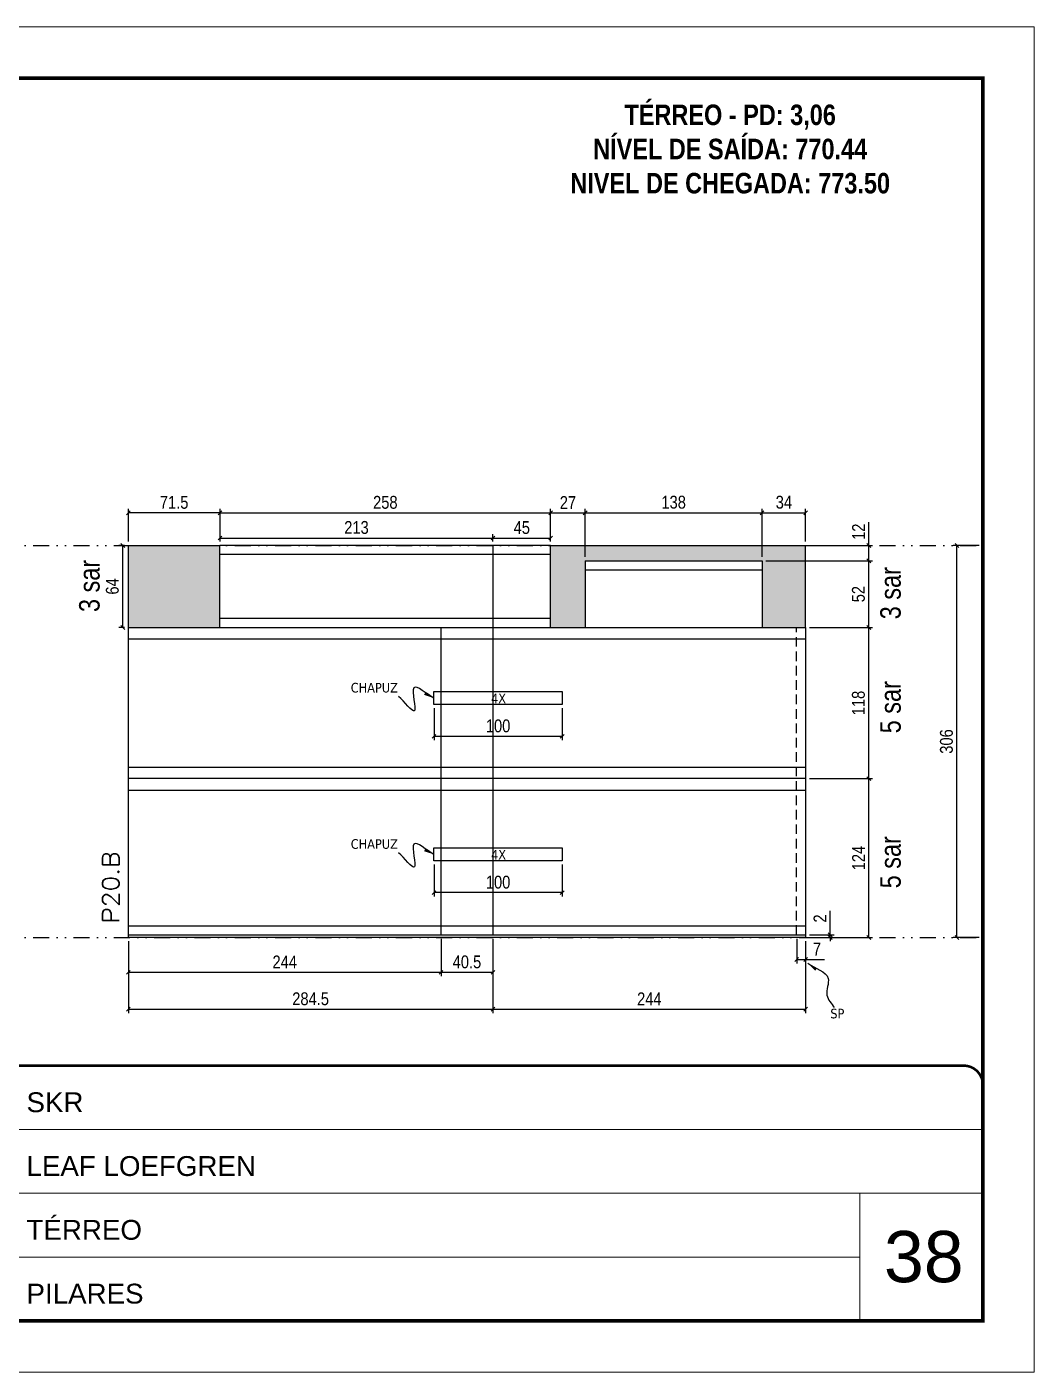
# Model space of a CAD drawing. Extents: x 14400 to 27878, y -21631 to 6985.
# Drawn here: x 16698 to 17483, y -4402 to -3352 of the extents above; entities that cross this region are included whole.
import ezdxf

# ---------------------------------------------------------------- set-up
doc = ezdxf.new("R2010")
doc.units = 0
for name, pattern in [('CONTINUO', [0]), ('DASHED', [0.75, 0.5, -0.25]), ('DIVIDE2', [0.625, 0.25, -0.125, 0, -0.125, 0, -0.125]), ('HIDDEN', [0.375, 0.25, -0.125])]:
    doc.linetypes.add(name, pattern=pattern)
for name, color, linetype, lineweight in [('CARIMBO', 255, 'Continuous', 9), ('Folhas', 255, 'Continuous', 9), ('SARRAFO DE PRESSAO', 251, 'DASHED', 9), ('Texto Seção', 7, 'Continuous', 15)]:
    doc.layers.add(name, color=color, linetype=linetype, lineweight=lineweight)
for name, color, linetype in [('COTA', 241, 'Continuous'), ('NOMENCLATURA', 7, 'Continuous'), ('Nível', 160, 'Continuous'), ('Painéis', 200, 'Continuous'), ('SARR_2.2x10', 60, 'Continuous'), ('SARR_2.2x7', 40, 'Continuous'), ('Sarrafo de Pressão', 42, 'HIDDEN'), ('texto', 7, 'Continuous')]:
    doc.layers.add(name, color=color, linetype=linetype)
doc.styles.add('ARIAL', font='arial.ttf')
doc.styles.add('ARIAL_NARROW', font='ARIALN.TTF', dxfattribs={"height": 0.2})
doc.styles.add('COTA TECNICA', font='techl___.ttf', dxfattribs={"height": 10})
doc.styles.add('COTA TECNICA-50', font='techl___.ttf', dxfattribs={"height": 10})
doc.styles.add('REGUA-120', font='ROMANS.shx', dxfattribs={"height": 15})
doc.styles.add('ROMANC', font='techb___.ttf', dxfattribs={"height": 2.5})
doc.styles.get("Standard").update_dxf_attribs({"font": 'arial.ttf'})
doc.dimstyles.new('COTA PAINEL-50', dxfattribs={"dimtxt": 10, "dimasz": 3, "dimexe": 3, "dimexo": 3, "dimgap": 3, "dimtad": 1, "dimdec": 1, "dimzin": 12, "dimdsep": 46, "dimtxsty": 'COTA TECNICA-50', "dimblk1": 'OBLIQUE', "dimblk2": 'OBLIQUE', "dimsah": 1, "dimcen": 0.9, "dimclrd": 4, "dimclre": 4, "dimclrt": 240, "dimadec": 1, "dimazin": 3, "dimtfac": 1, "dimtdec": 1, "dimtmove": 0, "dimatfit": 3, "dimfxl": 1, "dimtolj": 1, "dimtzin": 12, "dimarcsym": 0})
doc.dimstyles.new('PAINEL', dxfattribs={"dimtxt": 10, "dimasz": 3, "dimexe": 3, "dimexo": 3, "dimgap": 3, "dimtad": 1, "dimdec": 1, "dimzin": 12, "dimdsep": 46, "dimtxsty": 'COTA TECNICA', "dimblk1": 'OBLIQUE', "dimblk2": 'OBLIQUE', "dimsah": 1, "dimcen": 0.9, "dimclrd": 4, "dimclre": 4, "dimclrt": 240, "dimadec": 1, "dimazin": 3, "dimtfac": 1, "dimtdec": 1, "dimtmove": 0, "dimatfit": 3, "dimfxl": 1, "dimtolj": 1, "dimtzin": 12, "dimarcsym": 0})
doc.dimstyles.get("Standard").update_dxf_attribs({"dimtxt": 0.18, "dimasz": 0.18, "dimexe": 0.18, "dimexo": 0.0625, "dimgap": 0.09, "dimtad": 0, "dimtih": 1, "dimtoh": 1, "dimdec": 4, "dimzin": 0, "dimdsep": 46, "dimtxsty": 'Standard', "dimcen": 0.09, "dimadec": 0, "dimazin": 0, "dimtfac": 1, "dimtdec": 4, "dimtofl": 0, "dimtmove": 0, "dimatfit": 3, "dimfxl": 1, "dimtolj": 1, "dimtzin": 0, "dimarcsym": 0})

# ---------------------------------------------------------------- blocks, each defined once
blk = doc.blocks.new('9999999999')
at = {"color": 30, "linetype": 'CONTINUO'}
for p, q in [((98564.6, 34379.6), (99584, 34379.6)), ((98564.6, 34329.8), (99488, 34329.8)), ((99584, 34329.8), (99488, 34329.8)), ((99488, 34329.8), (99488, 34230.2)), ((98564.6, 34280), (99488, 34280))]:
    blk.add_line(p, q, dxfattribs=at)
at = {"color": 30, "linetype": 'CONTINUO', "const_width": 2}
blk.add_lwpolyline([(99584, 34230.2), (99584, 34414.4, 0.414214), (99569, 34429.4), (98229, 34429.4, 0.414214), (98214, 34414.4), (98214, 34245.2, 0.414214), (98229, 34230.2), (99584, 34230.2)], format="xyb", dxfattribs=at)
at = {"layer": 'Folhas'}
blk.add_lwpolyline([(98139, 34190.2), (99624, 34190.2), (99624, 35240.2), (98139, 35240.2)], close=True, dxfattribs=at)
at = {"layer": 'Folhas', "color": 30, "const_width": 3}
blk.add_lwpolyline([(98214, 34230.2), (99584, 34230.2), (99584, 35200.2), (98214, 35200.2)], close=True, dxfattribs=at)
at = {"color": 7, "linetype": 'Continuous', "ltscale": 5, "style": 'ARIAL'}
for s, height, p in [('SKR', 15.48, (98837.7, 34393.1)), ('LEAF LOEFGREN', 15.483, (98837.7, 34343.3)), ('TÉRREO', 15.48, (98837.7, 34293.5)), ('PILARES', 15.48, (98837.7, 34243.7))]:
    blk.add_text(s, height=height, dxfattribs=at).set_placement(p)
blk = doc.blocks.new('_Oblique')
at = {"color": 0, "linetype": 'ByBlock', "lineweight": -2}
blk.add_line((-0.5, -0.5), (0.5, 0.5), dxfattribs=at)
blk = doc.blocks.new('*D1349')
at = {"layer": 'COTA', "color": 4, "lineweight": -2, "transparency": 16777216}
for p, q in [((17298.2, -4064.2), (17298.2, -4083.4)), ((17305.2, -4066.2), (17305.2, -4083.4)), ((17298.2, -4080.4), (17305.2, -4080.4)), ((17305.2, -4080.4), (17319.9, -4080.4))]:
    blk.add_line(p, q, dxfattribs=at)
at = {"layer": 'Defpoints', "color": 0, "transparency": 16777216}
for p in [(17298.2, -4061.2), (17305.2, -4063.2), (17305.2, -4080.4)]:
    blk.add_point(p, dxfattribs=at)
at = {"layer": 'COTA', "color": 4, "lineweight": -2, "transparency": 16777216, "xscale": 3, "yscale": 3, "zscale": 3, "rotation": 180}
blk.add_blockref('_Oblique', (17298.2, -4080.4), dxfattribs=at)
at = {"layer": 'COTA', "color": 4, "lineweight": -2, "transparency": 16777216, "xscale": 3, "yscale": 3, "zscale": 3}
blk.add_blockref('_Oblique', (17305.2, -4080.4), dxfattribs=at)
at = {"layer": 'COTA', "color": 240, "transparency": 16777216, "insert": (17314, -4072.3), "char_height": 10, "attachment_point": 5, "style": 'COTA TECNICA-50'}
blk.add_mtext('\\A1;7', dxfattribs=at)
blk = doc.blocks.new('*D1350')
at = {"layer": 'COTA', "color": 4, "lineweight": -2, "transparency": 16777216}
for p, q in [((17324.4, -4061.2), (17324.4, -4042.4)), ((17308.2, -4061.2), (17327.4, -4061.2)), ((17308.2, -4063.2), (17327.4, -4063.2)), ((17324.4, -4063.2), (17324.4, -4061.2)), ((17324.4, -4063.2), (17324.4, -4066.2))]:
    blk.add_line(p, q, dxfattribs=at)
at = {"layer": 'Defpoints', "color": 0, "transparency": 16777216}
for p in [(17305.2, -4061.2), (17305.2, -4063.2), (17324.4, -4063.2)]:
    blk.add_point(p, dxfattribs=at)
at = {"layer": 'COTA', "color": 4, "lineweight": -2, "transparency": 16777216, "xscale": 3, "yscale": 3, "zscale": 3}
for p, rotation in [((17324.4, -4061.2), 270), ((17324.4, -4063.2), 90)]:
    blk.add_blockref('_Oblique', p, dxfattribs=dict(at, rotation=rotation))
at = {"layer": 'COTA', "color": 240, "transparency": 16777216, "insert": (17316.4, -4048.4), "char_height": 10, "attachment_point": 5, "rotation": 90, "style": 'COTA TECNICA-50'}
blk.add_mtext('\\A1;2', dxfattribs=at)
blk = doc.blocks.new('*D1356')
at = {"layer": 'COTA', "color": 4, "lineweight": -2, "transparency": 16777216}
for p, q in [((17308.2, -3939.2), (17357.5, -3939.2)), ((17354.5, -4063.2), (17354.5, -3939.2)), ((17308.2, -4063.2), (17357.5, -4063.2))]:
    blk.add_line(p, q, dxfattribs=at)
at = {"layer": 'Defpoints', "color": 0, "transparency": 16777216}
for p in [(17305.2, -3939.2), (17354.5, -3939.2), (17305.2, -4063.2)]:
    blk.add_point(p, dxfattribs=at)
at = {"layer": 'COTA', "color": 4, "lineweight": -2, "transparency": 16777216, "xscale": 3, "yscale": 3, "zscale": 3}
for p, rotation in [((17354.5, -3939.2), 90), ((17354.5, -4063.2), 270)]:
    blk.add_blockref('_Oblique', p, dxfattribs=dict(at, rotation=rotation))
at = {"layer": 'COTA', "color": 240, "transparency": 16777216, "insert": (17346.5, -4001.2), "char_height": 10, "attachment_point": 5, "rotation": 90, "style": 'COTA TECNICA'}
blk.add_mtext('\\A1;124', dxfattribs=at)
blk = doc.blocks.new('*D1357')
at = {"layer": 'COTA', "color": 4, "linetype": 'ByBlock', "lineweight": -2, "transparency": 16777216}
for p, q in [((17015.2, -4006.3), (17015.2, -4031.2)), ((17115.2, -4006.3), (17115.2, -4031.2)), ((17115.2, -4028.2), (17015.2, -4028.2))]:
    blk.add_line(p, q, dxfattribs=at)
at = {"layer": 'Defpoints', "color": 0, "linetype": 'ByBlock', "transparency": 16777216}
for p in [(17015.2, -4003.3), (17115.2, -4003.3), (17015.2, -4028.2)]:
    blk.add_point(p, dxfattribs=at)
at = {"layer": 'COTA', "color": 4, "linetype": 'ByBlock', "lineweight": -2, "transparency": 16777216, "xscale": 3, "yscale": 3, "zscale": 3, "rotation": 180}
blk.add_blockref('_Oblique', (17015.2, -4028.2), dxfattribs=at)
at = {"layer": 'COTA', "color": 4, "linetype": 'ByBlock', "lineweight": -2, "transparency": 16777216, "xscale": 3, "yscale": 3, "zscale": 3}
blk.add_blockref('_Oblique', (17115.2, -4028.2), dxfattribs=at)
at = {"layer": 'COTA', "color": 240, "linetype": 'ByBlock', "transparency": 16777216, "insert": (17065.2, -4020.1), "char_height": 10, "attachment_point": 5, "style": 'COTA TECNICA'}
blk.add_mtext('\\A1;100', dxfattribs=at)
blk = doc.blocks.new('*D1358')
at = {"layer": 'COTA', "color": 4, "lineweight": -2, "transparency": 16777216}
for p, q in [((16776.7, -4066.2), (16776.7, -4122.2)), ((17061.2, -4064.2), (17061.2, -4122.2)), ((16776.7, -4119.2), (17061.2, -4119.2))]:
    blk.add_line(p, q, dxfattribs=at)
at = {"layer": 'Defpoints', "color": 0, "transparency": 16777216}
for p in [(16776.7, -4063.2), (17061.2, -4061.2), (17061.2, -4119.2)]:
    blk.add_point(p, dxfattribs=at)
at = {"layer": 'COTA', "color": 4, "lineweight": -2, "transparency": 16777216, "xscale": 3, "yscale": 3, "zscale": 3, "rotation": 180}
blk.add_blockref('_Oblique', (16776.7, -4119.2), dxfattribs=at)
at = {"layer": 'COTA', "color": 4, "lineweight": -2, "transparency": 16777216, "xscale": 3, "yscale": 3, "zscale": 3}
blk.add_blockref('_Oblique', (17061.2, -4119.2), dxfattribs=at)
at = {"layer": 'COTA', "color": 240, "transparency": 16777216, "insert": (16918.9, -4111.1), "char_height": 10, "attachment_point": 5, "style": 'COTA TECNICA'}
blk.add_mtext('\\A1;284.5', dxfattribs=at)
blk = doc.blocks.new('*D1359')
at = {"layer": 'COTA', "color": 4, "lineweight": -2, "transparency": 16777216}
for p, q in [((17061.2, -4064.2), (17061.2, -4122.2)), ((17305.2, -4066.2), (17305.2, -4122.2)), ((17061.2, -4119.2), (17305.2, -4119.2))]:
    blk.add_line(p, q, dxfattribs=at)
at = {"layer": 'Defpoints', "color": 0, "transparency": 16777216}
for p in [(17061.2, -4061.2), (17305.2, -4063.2), (17305.2, -4119.2)]:
    blk.add_point(p, dxfattribs=at)
at = {"layer": 'COTA', "color": 4, "lineweight": -2, "transparency": 16777216, "xscale": 3, "yscale": 3, "zscale": 3, "rotation": 180}
blk.add_blockref('_Oblique', (17061.2, -4119.2), dxfattribs=at)
at = {"layer": 'COTA', "color": 4, "lineweight": -2, "transparency": 16777216, "xscale": 3, "yscale": 3, "zscale": 3}
blk.add_blockref('_Oblique', (17305.2, -4119.2), dxfattribs=at)
at = {"layer": 'COTA', "color": 240, "transparency": 16777216, "insert": (17183.2, -4111.1), "char_height": 10, "attachment_point": 5, "style": 'COTA TECNICA'}
blk.add_mtext('\\A1;244', dxfattribs=at)
blk = doc.blocks.new('*D1360')
at = {"layer": 'COTA', "color": 4, "lineweight": -2, "transparency": 16777216}
for p, q in [((16776.7, -4066.2), (16776.7, -4093.4)), ((17020.7, -4064.2), (17020.7, -4093.4)), ((16776.7, -4090.4), (17020.7, -4090.4))]:
    blk.add_line(p, q, dxfattribs=at)
at = {"layer": 'Defpoints', "color": 0, "transparency": 16777216}
for p in [(16776.7, -4063.2), (17020.7, -4061.2), (17020.7, -4090.4)]:
    blk.add_point(p, dxfattribs=at)
at = {"layer": 'COTA', "color": 4, "lineweight": -2, "transparency": 16777216, "xscale": 3, "yscale": 3, "zscale": 3, "rotation": 180}
blk.add_blockref('_Oblique', (16776.7, -4090.4), dxfattribs=at)
at = {"layer": 'COTA', "color": 4, "lineweight": -2, "transparency": 16777216, "xscale": 3, "yscale": 3, "zscale": 3}
blk.add_blockref('_Oblique', (17020.7, -4090.4), dxfattribs=at)
at = {"layer": 'COTA', "color": 240, "transparency": 16777216, "insert": (16898.7, -4082.3), "char_height": 10, "attachment_point": 5, "style": 'COTA TECNICA'}
blk.add_mtext('\\A1;244', dxfattribs=at)
blk = doc.blocks.new('*D1361')
at = {"layer": 'COTA', "color": 4, "lineweight": -2, "transparency": 16777216}
for p, q in [((17020.7, -4064.2), (17020.7, -4093.4)), ((17061.2, -4064.2), (17061.2, -4093.4)), ((17020.7, -4090.4), (17061.2, -4090.4))]:
    blk.add_line(p, q, dxfattribs=at)
at = {"layer": 'Defpoints', "color": 0, "transparency": 16777216}
for p in [(17020.7, -4061.2), (17061.2, -4061.2), (17061.2, -4090.4)]:
    blk.add_point(p, dxfattribs=at)
at = {"layer": 'COTA', "color": 4, "lineweight": -2, "transparency": 16777216, "xscale": 3, "yscale": 3, "zscale": 3, "rotation": 180}
blk.add_blockref('_Oblique', (17020.7, -4090.4), dxfattribs=at)
at = {"layer": 'COTA', "color": 4, "lineweight": -2, "transparency": 16777216, "xscale": 3, "yscale": 3, "zscale": 3}
blk.add_blockref('_Oblique', (17061.2, -4090.4), dxfattribs=at)
at = {"layer": 'COTA', "color": 240, "transparency": 16777216, "insert": (17040.9, -4082.3), "char_height": 10, "attachment_point": 5, "style": 'COTA TECNICA'}
blk.add_mtext('\\A1;40.5', dxfattribs=at)
blk = doc.blocks.new('*D2126')
at = {"layer": 'COTA', "color": 4, "lineweight": -2, "transparency": 16777216}
for p, q in [((16776.7, -3754.2), (16776.7, -3728.7)), ((16848.2, -3731.7), (16776.7, -3731.7)), ((16848.2, -3754.2), (16848.2, -3728.7))]:
    blk.add_line(p, q, dxfattribs=at)
at = {"layer": 'Defpoints', "color": 0, "transparency": 16777216}
for p in [(16776.7, -3731.7), (16776.7, -3757.2), (16848.2, -3757.2)]:
    blk.add_point(p, dxfattribs=at)
at = {"layer": 'COTA', "color": 4, "lineweight": -2, "transparency": 16777216, "xscale": 3, "yscale": 3, "zscale": 3, "rotation": 180}
blk.add_blockref('_Oblique', (16776.7, -3731.7), dxfattribs=at)
at = {"layer": 'COTA', "color": 4, "lineweight": -2, "transparency": 16777216, "xscale": 3, "yscale": 3, "zscale": 3}
blk.add_blockref('_Oblique', (16848.2, -3731.7), dxfattribs=at)
at = {"layer": 'COTA', "color": 240, "transparency": 16777216, "insert": (16812.4, -3723.6), "char_height": 10, "attachment_point": 5, "style": 'COTA TECNICA'}
blk.add_mtext('\\A1;71.5', dxfattribs=at)
blk = doc.blocks.new('*D2127')
at = {"layer": 'COTA', "color": 4, "lineweight": -2, "transparency": 16777216}
for p, q in [((17106.2, -3754.2), (17106.2, -3728.7)), ((17106.2, -3731.7), (17133.2, -3731.7)), ((17133.2, -3766.2), (17133.2, -3728.7))]:
    blk.add_line(p, q, dxfattribs=at)
at = {"layer": 'Defpoints', "color": 0, "transparency": 16777216}
for p in [(17133.2, -3731.7), (17106.2, -3757.2), (17133.2, -3769.2)]:
    blk.add_point(p, dxfattribs=at)
at = {"layer": 'COTA', "color": 4, "lineweight": -2, "transparency": 16777216, "xscale": 3, "yscale": 3, "zscale": 3, "rotation": 180}
blk.add_blockref('_Oblique', (17106.2, -3731.7), dxfattribs=at)
at = {"layer": 'COTA', "color": 4, "lineweight": -2, "transparency": 16777216, "xscale": 3, "yscale": 3, "zscale": 3}
blk.add_blockref('_Oblique', (17133.2, -3731.7), dxfattribs=at)
at = {"layer": 'COTA', "color": 240, "transparency": 16777216, "insert": (17119.7, -3723.7), "char_height": 10, "attachment_point": 5, "style": 'COTA TECNICA'}
blk.add_mtext('\\A1;27', dxfattribs=at)
blk = doc.blocks.new('*D2128')
at = {"layer": 'COTA', "color": 4, "lineweight": -2, "transparency": 16777216}
for p, q in [((17133.2, -3766.2), (17133.2, -3728.7)), ((17133.2, -3731.7), (17271.2, -3731.7)), ((17271.2, -3766.2), (17271.2, -3728.7))]:
    blk.add_line(p, q, dxfattribs=at)
at = {"layer": 'Defpoints', "color": 0, "transparency": 16777216}
for p in [(17271.2, -3731.7), (17133.2, -3769.2), (17271.2, -3769.2)]:
    blk.add_point(p, dxfattribs=at)
at = {"layer": 'COTA', "color": 4, "lineweight": -2, "transparency": 16777216, "xscale": 3, "yscale": 3, "zscale": 3, "rotation": 180}
blk.add_blockref('_Oblique', (17133.2, -3731.7), dxfattribs=at)
at = {"layer": 'COTA', "color": 4, "lineweight": -2, "transparency": 16777216, "xscale": 3, "yscale": 3, "zscale": 3}
blk.add_blockref('_Oblique', (17271.2, -3731.7), dxfattribs=at)
at = {"layer": 'COTA', "color": 240, "transparency": 16777216, "insert": (17202.2, -3723.5), "char_height": 10, "attachment_point": 5, "style": 'COTA TECNICA'}
blk.add_mtext('\\A1;138', dxfattribs=at)
blk = doc.blocks.new('*D2129')
at = {"layer": 'COTA', "color": 4, "lineweight": -2, "transparency": 16777216}
for p, q in [((17271.2, -3766.2), (17271.2, -3728.7)), ((17271.2, -3731.7), (17305.2, -3731.7)), ((17305.2, -3754.2), (17305.2, -3728.7))]:
    blk.add_line(p, q, dxfattribs=at)
at = {"layer": 'Defpoints', "color": 0, "transparency": 16777216}
for p in [(17305.2, -3731.7), (17305.2, -3757.2), (17271.2, -3769.2)]:
    blk.add_point(p, dxfattribs=at)
at = {"layer": 'COTA', "color": 4, "lineweight": -2, "transparency": 16777216, "xscale": 3, "yscale": 3, "zscale": 3, "rotation": 180}
blk.add_blockref('_Oblique', (17271.2, -3731.7), dxfattribs=at)
at = {"layer": 'COTA', "color": 4, "lineweight": -2, "transparency": 16777216, "xscale": 3, "yscale": 3, "zscale": 3}
blk.add_blockref('_Oblique', (17305.2, -3731.7), dxfattribs=at)
at = {"layer": 'COTA', "color": 240, "transparency": 16777216, "insert": (17288.2, -3723.5), "char_height": 10, "attachment_point": 5, "style": 'COTA TECNICA'}
blk.add_mtext('\\A1;34', dxfattribs=at)
blk = doc.blocks.new('*D2130')
at = {"layer": 'COTA', "color": 4, "lineweight": -2, "transparency": 16777216}
for p, q in [((16848.2, -3754.2), (16848.2, -3728.7)), ((16848.2, -3731.7), (17106.2, -3731.7)), ((17106.2, -3754.2), (17106.2, -3728.7))]:
    blk.add_line(p, q, dxfattribs=at)
at = {"layer": 'Defpoints', "color": 0, "transparency": 16777216}
for p in [(17106.2, -3731.7), (16848.2, -3757.2), (17106.2, -3757.2)]:
    blk.add_point(p, dxfattribs=at)
at = {"layer": 'COTA', "color": 4, "lineweight": -2, "transparency": 16777216, "xscale": 3, "yscale": 3, "zscale": 3, "rotation": 180}
blk.add_blockref('_Oblique', (16848.2, -3731.7), dxfattribs=at)
at = {"layer": 'COTA', "color": 4, "lineweight": -2, "transparency": 16777216, "xscale": 3, "yscale": 3, "zscale": 3}
blk.add_blockref('_Oblique', (17106.2, -3731.7), dxfattribs=at)
at = {"layer": 'COTA', "color": 240, "transparency": 16777216, "insert": (16977.2, -3723.6), "char_height": 10, "attachment_point": 5, "style": 'COTA TECNICA'}
blk.add_mtext('\\A1;258', dxfattribs=at)
blk = doc.blocks.new('*D2131')
at = {"layer": 'COTA', "color": 4, "lineweight": -2, "transparency": 16777216}
for p, q in [((16848.2, -3754.2), (16848.2, -3748.4)), ((17061.2, -3754.2), (17061.2, -3748.4)), ((16848.2, -3751.4), (17061.2, -3751.4))]:
    blk.add_line(p, q, dxfattribs=at)
at = {"layer": 'Defpoints', "color": 0, "transparency": 16777216}
for p in [(16848.2, -3757.2), (17061.2, -3751.4), (17061.2, -3757.2)]:
    blk.add_point(p, dxfattribs=at)
at = {"layer": 'COTA', "color": 4, "lineweight": -2, "transparency": 16777216, "xscale": 3, "yscale": 3, "zscale": 3, "rotation": 180}
blk.add_blockref('_Oblique', (16848.2, -3751.4), dxfattribs=at)
at = {"layer": 'COTA', "color": 4, "lineweight": -2, "transparency": 16777216, "xscale": 3, "yscale": 3, "zscale": 3}
blk.add_blockref('_Oblique', (17061.2, -3751.4), dxfattribs=at)
at = {"layer": 'COTA', "color": 240, "transparency": 16777216, "insert": (16954.7, -3743.2), "char_height": 10, "attachment_point": 5, "style": 'COTA TECNICA'}
blk.add_mtext('\\A1;213', dxfattribs=at)
blk = doc.blocks.new('*D2132')
at = {"layer": 'COTA', "color": 4, "lineweight": -2, "transparency": 16777216}
for p, q in [((17061.2, -3754.2), (17061.2, -3748.4)), ((17106.2, -3754.2), (17106.2, -3748.4)), ((17061.2, -3751.4), (17106.2, -3751.4))]:
    blk.add_line(p, q, dxfattribs=at)
at = {"layer": 'Defpoints', "color": 0, "transparency": 16777216}
for p in [(17061.2, -3757.2), (17106.2, -3751.4), (17106.2, -3757.2)]:
    blk.add_point(p, dxfattribs=at)
at = {"layer": 'COTA', "color": 4, "lineweight": -2, "transparency": 16777216, "xscale": 3, "yscale": 3, "zscale": 3, "rotation": 180}
blk.add_blockref('_Oblique', (17061.2, -3751.4), dxfattribs=at)
at = {"layer": 'COTA', "color": 4, "lineweight": -2, "transparency": 16777216, "xscale": 3, "yscale": 3, "zscale": 3}
blk.add_blockref('_Oblique', (17106.2, -3751.4), dxfattribs=at)
at = {"layer": 'COTA', "color": 240, "transparency": 16777216, "insert": (17083.7, -3743.3), "char_height": 10, "attachment_point": 5, "style": 'COTA TECNICA'}
blk.add_mtext('\\A1;45', dxfattribs=at)
blk = doc.blocks.new('*D2133')
at = {"layer": 'COTA', "color": 4, "lineweight": -2, "transparency": 16777216}
for p, q in [((17274.2, -3769.2), (17357.5, -3769.2)), ((17354.5, -3821.2), (17354.5, -3769.2)), ((17308.2, -3821.2), (17357.5, -3821.2))]:
    blk.add_line(p, q, dxfattribs=at)
at = {"layer": 'Defpoints', "color": 0, "transparency": 16777216}
for p in [(17271.2, -3769.2), (17354.5, -3769.2), (17305.2, -3821.2)]:
    blk.add_point(p, dxfattribs=at)
at = {"layer": 'COTA', "color": 4, "lineweight": -2, "transparency": 16777216, "xscale": 3, "yscale": 3, "zscale": 3}
for p, rotation in [((17354.5, -3769.2), 90), ((17354.5, -3821.2), 270)]:
    blk.add_blockref('_Oblique', p, dxfattribs=dict(at, rotation=rotation))
at = {"layer": 'COTA', "color": 240, "transparency": 16777216, "insert": (17346.4, -3795.2), "char_height": 10, "attachment_point": 5, "rotation": 90, "style": 'COTA TECNICA'}
blk.add_mtext('\\A1;52', dxfattribs=at)
blk = doc.blocks.new('*D2134')
at = {"layer": 'COTA', "color": 4, "lineweight": -2, "transparency": 16777216}
for p, q in [((17354.5, -3757.2), (17354.5, -3738.9)), ((17308.2, -3757.2), (17357.5, -3757.2)), ((17354.5, -3769.2), (17354.5, -3757.2)), ((17274.2, -3769.2), (17357.5, -3769.2))]:
    blk.add_line(p, q, dxfattribs=at)
at = {"layer": 'Defpoints', "color": 0, "transparency": 16777216}
for p in [(17305.2, -3757.2), (17354.5, -3757.2), (17271.2, -3769.2)]:
    blk.add_point(p, dxfattribs=at)
at = {"layer": 'COTA', "color": 4, "lineweight": -2, "transparency": 16777216, "xscale": 3, "yscale": 3, "zscale": 3}
for p, rotation in [((17354.5, -3757.2), 90), ((17354.5, -3769.2), 270)]:
    blk.add_blockref('_Oblique', p, dxfattribs=dict(at, rotation=rotation))
at = {"layer": 'COTA', "color": 240, "transparency": 16777216, "insert": (17346.5, -3746.5), "char_height": 10, "attachment_point": 5, "rotation": 90, "style": 'COTA TECNICA'}
blk.add_mtext('\\A1;12', dxfattribs=at)
blk = doc.blocks.new('*D2243')
at = {"layer": 'COTA', "color": 4, "lineweight": -2, "transparency": 16777216}
for p, q in [((17440.5, -3757.2), (17420.3, -3757.2)), ((17423.3, -4063.2), (17423.3, -3757.2)), ((17440.5, -4063.2), (17420.3, -4063.2))]:
    blk.add_line(p, q, dxfattribs=at)
at = {"layer": 'Defpoints', "color": 0, "transparency": 16777216}
for p in [(17423.3, -3757.2), (17443.5, -3757.2), (17443.5, -4063.2)]:
    blk.add_point(p, dxfattribs=at)
at = {"layer": 'COTA', "color": 4, "lineweight": -2, "transparency": 16777216, "xscale": 3, "yscale": 3, "zscale": 3}
for p, rotation in [((17423.3, -3757.2), 90), ((17423.3, -4063.2), 270)]:
    blk.add_blockref('_Oblique', p, dxfattribs=dict(at, rotation=rotation))
at = {"layer": 'COTA', "color": 240, "transparency": 16777216, "insert": (17415.1, -3910.2), "char_height": 10, "attachment_point": 5, "rotation": 90, "style": 'COTA TECNICA'}
blk.add_mtext('\\A1;306', dxfattribs=at)
blk = doc.blocks.new('*D2245')
at = {"layer": 'COTA', "color": 4, "lineweight": -2, "transparency": 16777216}
for p, q in [((17308.2, -3821.2), (17357.5, -3821.2)), ((17354.5, -3939.2), (17354.5, -3821.2)), ((17308.2, -3939.2), (17357.5, -3939.2))]:
    blk.add_line(p, q, dxfattribs=at)
at = {"layer": 'Defpoints', "color": 0, "transparency": 16777216}
for p in [(17305.2, -3821.2), (17354.5, -3821.2), (17305.2, -3939.2)]:
    blk.add_point(p, dxfattribs=at)
at = {"layer": 'COTA', "color": 4, "lineweight": -2, "transparency": 16777216, "xscale": 3, "yscale": 3, "zscale": 3}
for p, rotation in [((17354.5, -3821.2), 90), ((17354.5, -3939.2), 270)]:
    blk.add_blockref('_Oblique', p, dxfattribs=dict(at, rotation=rotation))
at = {"layer": 'COTA', "color": 240, "transparency": 16777216, "insert": (17346.4, -3880.2), "char_height": 10, "attachment_point": 5, "rotation": 90, "style": 'COTA TECNICA'}
blk.add_mtext('\\A1;118', dxfattribs=at)
blk = doc.blocks.new('*D2246')
at = {"layer": 'COTA', "color": 4, "lineweight": -2, "transparency": 16777216}
for p, q in [((16773.7, -3757.2), (16769.3, -3757.2)), ((16772.3, -3821.2), (16772.3, -3757.2)), ((16773.7, -3821.2), (16769.3, -3821.2))]:
    blk.add_line(p, q, dxfattribs=at)
at = {"layer": 'Defpoints', "color": 0, "transparency": 16777216}
for p in [(16772.3, -3757.2), (16776.7, -3757.2), (16776.7, -3821.2)]:
    blk.add_point(p, dxfattribs=at)
at = {"layer": 'COTA', "color": 4, "lineweight": -2, "transparency": 16777216, "xscale": 3, "yscale": 3, "zscale": 3}
for p, rotation in [((16772.3, -3757.2), 90), ((16772.3, -3821.2), 270)]:
    blk.add_blockref('_Oblique', p, dxfattribs=dict(at, rotation=rotation))
at = {"layer": 'COTA', "color": 240, "transparency": 16777216, "insert": (16764.2, -3789.2), "char_height": 10, "attachment_point": 5, "rotation": 90, "style": 'COTA TECNICA'}
blk.add_mtext('\\A1;64', dxfattribs=at)
blk = doc.blocks.new('*D2247')
at = {"layer": 'COTA', "color": 4, "linetype": 'ByBlock', "lineweight": -2, "transparency": 16777216}
for p, q in [((17015.2, -3884.3), (17015.2, -3909.2)), ((17115.2, -3884.3), (17115.2, -3909.2)), ((17115.2, -3906.2), (17015.2, -3906.2))]:
    blk.add_line(p, q, dxfattribs=at)
at = {"layer": 'Defpoints', "color": 0, "linetype": 'ByBlock', "transparency": 16777216}
for p in [(17015.2, -3881.3), (17115.2, -3881.3), (17015.2, -3906.2)]:
    blk.add_point(p, dxfattribs=at)
at = {"layer": 'COTA', "color": 4, "linetype": 'ByBlock', "lineweight": -2, "transparency": 16777216, "xscale": 3, "yscale": 3, "zscale": 3, "rotation": 180}
blk.add_blockref('_Oblique', (17015.2, -3906.2), dxfattribs=at)
at = {"layer": 'COTA', "color": 4, "linetype": 'ByBlock', "lineweight": -2, "transparency": 16777216, "xscale": 3, "yscale": 3, "zscale": 3}
blk.add_blockref('_Oblique', (17115.2, -3906.2), dxfattribs=at)
at = {"layer": 'COTA', "color": 240, "linetype": 'ByBlock', "transparency": 16777216, "insert": (17065.2, -3898.1), "char_height": 10, "attachment_point": 5, "style": 'COTA TECNICA'}
blk.add_mtext('\\A1;100', dxfattribs=at)

msp = doc.modelspace()

# ---------------------------------------------------------------- hatches: boundary and pattern name
at = {"layer": 'COTA'}
h = msp.add_hatch(dxfattribs=at)
h.set_pattern_fill('AR-CONC', color=256, scale=0.03)
h.set_pattern_definition([(50, (-22.889, 126), (5.4655401, -0.4781726), [0.5715, -6.2865]), (355, (-22.889, 126), (-1.0573026, 5.7317054), [0.4572, -5.0292175]), (100.451445, (-22.4337, 125.96), (4.4082374, 5.2535326), [0.4857003, -5.3427073]), (46.1842, (-22.889, 127.524), (8.1323712, -1.2612698), [0.85725, -9.42975]), (96.63556, (-22.2115, 127.419), (7.122124, 7.4227837), [0.7285507, -8.0140682]), (351.18415, (-22.889, 127.524), (7.122124, 7.4227837), [0.685799, -7.543792]), (21, (-22.127, 127.143), (4.5484317, -3.067956), [0.5715, -6.2865]), (326, (-22.127, 127.143), (1.8540609, 5.525639), [0.4572, -5.0292]), (71.451445, (-21.748, 126.8873), (6.4024926, 2.457683), [0.4857003, -5.3426981]), (37.5, (-22.8892, 126), (0.0926581, 2.53665117), [0, -4.96824, 0, -5.1054, 0, -5.04825]), (7.5, (-22.8892, 126), (2.00458988, 3.00541724), [0, -2.91084, 0, -4.85394, 0, -1.92405]), (327.5, (-24.5884, 126), (4.06771786, -0.17186232), [0, -1.905, 0, -5.9436, 0, -7.8867]), (317.5, (-25.3504, 126), (4.44387544, 0.7627947), [0, -2.4765, 0, -3.94716, 0, -5.6007])])
h.paths.add_polyline_path([(16848.16, -3821.17), (16848.16, -3757.17), (16776.66, -3757.17), (16776.66, -3821.17)])
h.paths.add_polyline_path([(17106.16, -3813.17), (17106.16, -3821.17), (17133.16, -3821.17), (17133.16, -3769.17), (17271.16, -3769.17), (17271.16, -3813.17), (17271.16, -3821.17), (17305.16, -3821.17), (17305.16, -3757.17), (17106.16, -3757.17)])

# ---------------------------------------------------------------- linework, layer by layer
for p, q in [((16776.66, -3757.17), (16848.16, -3757.17)), ((16776.66, -3821.17), (16776.66, -3757.17)), ((17106.16, -3757.17), (17305.16, -3757.17)), ((17305.16, -3821.17), (17305.16, -3757.17))]:
    msp.add_line(p, q, dxfattribs=at)
at = {"layer": 'Nível', "color": 4, "linetype": 'DIVIDE2', "ltscale": 50}
for p, q in [((16073.47, -3757.17), (17443.47, -3757.17)), ((16073.47, -4063.17), (17443.47, -4063.17))]:
    msp.add_line(p, q, dxfattribs=at)
at = {"layer": 'Painéis'}
for p, q in [((16848.16, -3821.17), (16848.16, -3757.17)), ((17106.16, -3757.17), (16848.16, -3757.17)), ((17061.16, -3757.17), (17061.16, -4061.17)), ((17106.16, -3821.17), (17106.16, -3757.17)), ((17133.16, -3769.17), (17133.16, -3821.17)), ((17133.16, -3769.17), (17271.16, -3769.17)), ((17271.16, -3769.17), (17271.16, -3821.17)), ((16776.66, -4061.17), (16776.66, -3821.17)), ((16776.66, -3821.17), (17305.16, -3821.17)), ((17020.66, -4061.17), (17020.66, -3821.17)), ((17305.16, -3821.17), (17305.16, -4061.17)), ((17305.16, -3939.17), (16776.66, -3939.17))]:
    msp.add_line(p, q, dxfattribs=at)
msp.add_lwpolyline([(16776.66, -4061.17), (17305.16, -4061.17), (17305.16, -4063.17), (16776.66, -4063.17)], close=True, dxfattribs=at)
at = {"layer": 'SARR_2.2x10'}
for points in [[(17015.16, -3871.32), (17115.16, -3871.32), (17115.16, -3881.32), (17015.16, -3881.32)], [(17015.16, -3993.32), (17115.16, -3993.32), (17115.16, -4003.32), (17015.16, -4003.32)]]:
    msp.add_lwpolyline(points, close=True, dxfattribs=at)
at = {"layer": 'SARR_2.2x7'}
for p, q in [((17106.16, -3764.17), (16848.16, -3764.17)), ((17133.16, -3776.17), (17271.16, -3776.17)), ((17106.16, -3814.17), (16848.16, -3814.17)), ((16776.66, -3830.17), (17061.16, -3830.17)), ((17061.16, -3830.17), (17305.16, -3830.17)), ((16776.66, -3930.17), (17061.16, -3930.17)), ((17061.16, -3930.17), (17305.16, -3930.17)), ((16776.66, -3948.17), (17061.16, -3948.17)), ((17061.16, -3948.17), (17305.16, -3948.17)), ((16776.66, -4054.17), (17061.16, -4054.17)), ((17061.16, -4054.17), (17305.16, -4054.17))]:
    msp.add_line(p, q, dxfattribs=at)
at = {"layer": 'Sarrafo de Pressão', "ltscale": 30}
msp.add_line((17298.16, -4061.17), (17298.16, -3821.17), dxfattribs=at)

# ---------------------------------------------------------------- block references
at = {"layer": 'SARRAFO DE PRESSAO', "color": 6, "linetype": 'ByBlock'}
msp.add_blockref('9999999999', (-82140.51, -38592.65), dxfattribs=at)

# ---------------------------------------------------------------- texts
at = {"layer": 'CARIMBO', "style": 'ARIAL'}
msp.add_text('38', height=40, dxfattribs=at).set_placement((17366.33, -4332.3))
at = {"layer": 'NOMENCLATURA', "style": 'ARIAL_NARROW'}
for s, p in [('3 sar', (16754.25, -3809.17)), ('3 sar', (17379.4, -3814.84)), ('5 sar', (17379.4, -3903.84)), ('5 sar', (17379.4, -4024.84))]:
    msp.add_text(s, height=16, rotation=90, dxfattribs=at).set_placement(p)
at = {"layer": 'NOMENCLATURA', "color": 2, "insert": (17246.31, -3386.39), "char_height": 16, "attachment_point": 2, "style": 'ROMANC'}
msp.add_mtext_dynamic_manual_height_columns('\\PTÉRREO - PD: 3,06\\PNÍVEL DE SAÍDA: 770.44\\PNIVEL DE CHEGADA: 773.50', width=432.3511, gutter_width=1, heights=[0], dxfattribs=at)
at = {"layer": 'texto', "color": 0, "char_height": 7.5, "attachment_point": 5}
for s, insert in [('{\\fTahoma|b0|i0|c0|p34;\\C4;CHAPUZ}', (16968.61, -3868.31)), ('{\\fTahoma|b0|i0|c0|p34;\\C4;4X}', (17065.55, -3876.62)), ('{\\fTahoma|b0|i0|c0|p34;\\C4;CHAPUZ}', (16968.61, -3990.31)), ('{\\fTahoma|b0|i0|c0|p34;\\C4;4X}', (17065.55, -3998.62)), ('{\\fTahoma|b0|i0|c0|p34;\\C4;SP}', (17329.93, -4122.66))]:
    msp.add_mtext(s, dxfattribs=dict(at, insert=insert))
at = {"layer": 'Texto Seção', "style": 'REGUA-120', "width": 1.1}
msp.add_text('P20.B', height=13, rotation=90, dxfattribs=at).set_placement((16769.41, -4052.4))

# ---------------------------------------------------------------- dimensions: what is measured, and where the dimension line sits
at = {"layer": 'COTA'}
for base, p1, p2, picture, middle in [((17271.16, -3731.75), (17133.16, -3769.17), (17271.16, -3769.17), '*D2128', (17202.16, -3723.51)), ((17305.16, -3731.75), (17271.16, -3769.17), (17305.16, -3757.17), '*D2129', (17288.16, -3723.53)), ((17133.16, -3731.75), (17106.16, -3757.17), (17133.16, -3769.17), '*D2127', (17119.66, -3723.68)), ((17106.16, -3751.44), (17061.16, -3757.17), (17106.16, -3757.17), '*D2132', (17083.66, -3743.33)), ((17061.16, -4090.38), (17020.66, -4061.17), (17061.16, -4061.17), '*D1361', (17040.91, -4082.27)), ((17305.16, -4119.19), (17061.16, -4061.17), (17305.16, -4063.17), '*D1359', (17183.16, -4111.11))]:
    dim = msp.add_linear_dim(base=base, p1=p1, p2=p2, dimstyle='PAINEL', override={"dimtmove": 1}, dxfattribs=at)
    dim.commit()
    dim.dimension.update_dxf_attribs({"geometry": picture, "text_midpoint": middle})
for base, p1, p2, dimstyle, picture, middle in [((16776.66, -3731.75), (16848.16, -3757.17), (16776.66, -3757.17), 'PAINEL', '*D2126', (16812.41, -3723.64)), ((17106.16, -3731.75), (16848.16, -3757.17), (17106.16, -3757.17), 'PAINEL', '*D2130', (16977.16, -3723.62)), ((17061.16, -3751.44), (16848.16, -3757.17), (17061.16, -3757.17), 'PAINEL', '*D2131', (16954.66, -3743.22)), ((17061.16, -4119.19), (16776.66, -4063.17), (17061.16, -4061.17), 'PAINEL', '*D1358', (16918.91, -4111.05)), ((17020.66, -4090.38), (16776.66, -4063.17), (17020.66, -4061.17), 'PAINEL', '*D1360', (16898.66, -4082.3)), ((17305.16, -4080.41), (17298.16, -4061.17), (17305.16, -4063.17), 'COTA PAINEL-50', '*D1349', (17314.02, -4072.33))]:
    dim = msp.add_linear_dim(base=base, p1=p1, p2=p2, dimstyle=dimstyle, dxfattribs=at)
    dim.commit()
    dim.dimension.update_dxf_attribs({"geometry": picture, "text_midpoint": middle})
for base, p1, p2, picture, middle in [((17354.52, -3757.17), (17271.16, -3769.17), (17305.16, -3757.17), '*D2134', (17346.47, -3746.51)), ((16772.34, -3757.17), (16776.66, -3821.17), (16776.66, -3757.17), '*D2246', (16764.24, -3789.17)), ((17423.35, -3757.17), (17443.47, -4063.17), (17443.47, -3757.17), '*D2243', (17415.13, -3910.17)), ((17354.52, -3769.17), (17305.16, -3821.17), (17271.16, -3769.17), '*D2133', (17346.42, -3795.17)), ((17354.52, -3821.17), (17305.16, -3939.17), (17305.16, -3821.17), '*D2245', (17346.43, -3880.17)), ((17354.52, -3939.17), (17305.16, -4063.17), (17305.16, -3939.17), '*D1356', (17346.45, -4001.17))]:
    dim = msp.add_linear_dim(base=base, p1=p1, p2=p2, angle=90, dimstyle='PAINEL', dxfattribs=at)
    dim.commit()
    dim.dimension.update_dxf_attribs({"geometry": picture, "text_midpoint": middle})
at = {"layer": 'COTA', "linetype": 'ByBlock'}
for base, p1, p2, picture, middle in [((17015.16, -3906.25), (17115.16, -3881.32), (17015.16, -3881.32), '*D2247', (17065.16, -3898.15)), ((17015.16, -4028.25), (17115.16, -4003.32), (17015.16, -4003.32), '*D1357', (17065.16, -4020.15))]:
    dim = msp.add_linear_dim(base=base, p1=p1, p2=p2, dimstyle='PAINEL', dxfattribs=at)
    dim.commit()
    dim.dimension.update_dxf_attribs({"geometry": picture, "text_midpoint": middle})
at = {"layer": 'COTA'}
dim = msp.add_linear_dim(base=(17324.42, -4063.17), p1=(17305.16, -4061.17), p2=(17305.16, -4063.17), angle=90, dimstyle='COTA PAINEL-50', dxfattribs=at)
dim.commit()
dim.dimension.update_dxf_attribs({"geometry": '*D1350', "text_midpoint": (17324.42, -4048.42), "dimtype": 160})

# ---------------------------------------------------------------- leaders
at = {"layer": 'COTA', "path_type": 1}
for points in [[(17015.16, -3876.32), (16999.37, -3868.31), (16999.96, -3886.18), (16987.52, -3875.04)], [(17015.16, -3998.32), (16999.37, -3990.31), (16999.96, -4008.18), (16987.52, -3997.04)], [(17306.99, -4083.35), (17322.77, -4095.18), (17321.85, -4108.19), (17327.4, -4117.97)]]:
    msp.add_leader(points, dimstyle='Standard', override={"dimasz": 8}, dxfattribs=at)

doc.saveas('drawing.dxf')
